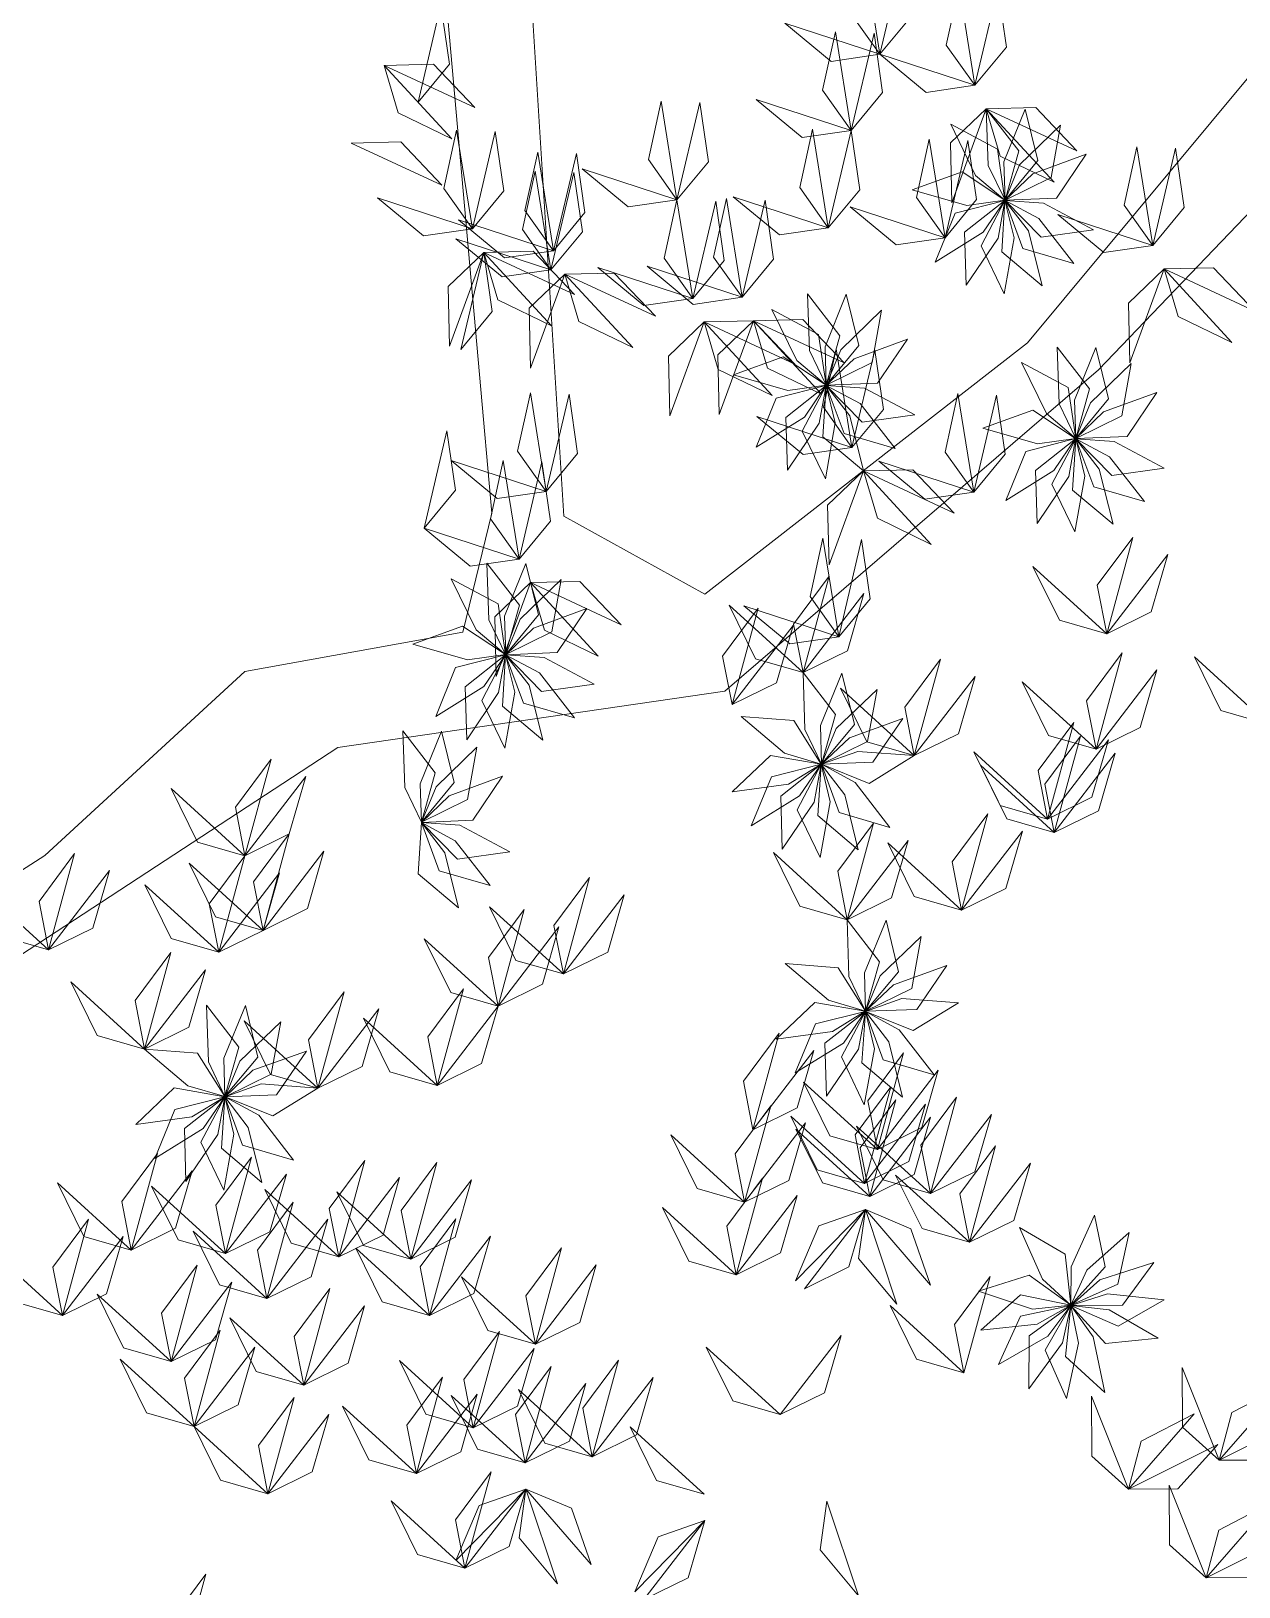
# Model space of a CAD drawing. Header units: inches. Extents: x -422522 to 22891, y -2973 to 414515.
# Drawn here: x 11318.1 to 11390.6, y 11036.6 to 11130 of the extents above; entities that cross this region are included whole.
import ezdxf

# ---------------------------------------------------------------- set-up
doc = ezdxf.new("R2010")
doc.units = ezdxf.units.IN
doc.header["$MEASUREMENT"] = 0
doc.layers.add('ARREDAMENTO', color=8, linetype='Continuous', lineweight=18)

msp = doc.modelspace()

# ---------------------------------------------------------------- linework, layer by layer
at = {"layer": 'ARREDAMENTO', "linetype": 'Continuous', "lineweight": 0}
for points in [[(11397.602, 11134.964), (11377.871, 11111.241), (11358.495, 11096.162), (11350.029, 11100.838), (11347.419, 11142.791)], [(11342.743, 11134.325), (11345.707, 11101.015), (11343.972, 11093.871), (11330.889, 11091.521), (11318.893, 11080.468), (11304.074, 11070.975), (11295.49, 11072.769), (11282.147, 11099.289), (11285.854, 11119.339), (11293.765, 11136.331)], [(11404.346, 11017.806), (11378.18, 11013.105), (11345.839, 10998.557), (11320.347, 10975.071), (11311.822, 10978.306), (11311.325, 11001.414), (11306.448, 11023.259), (11301.689, 11047.984), (11306.66, 11063.654), (11315.716, 11073.384), (11336.474, 11086.963), (11359.7, 11090.341), (11382.134, 11109.623), (11404.745, 11133.228)]]:
    msp.add_lwpolyline(points, dxfattribs=at)
at = {"layer": 'ARREDAMENTO', "lineweight": 0}
for points in [[(11369.008, 11128.562), (11367.291, 11130.979), (11368.059, 11134.484), (11369.008, 11128.562)], [(11369.008, 11128.562), (11370.895, 11130.848), (11370.383, 11134.4), (11369.008, 11128.562)], [(11374.71, 11126.701), (11372.993, 11129.118), (11373.761, 11132.624), (11374.71, 11126.701)], [(11374.71, 11126.701), (11376.597, 11128.987), (11376.085, 11132.539), (11374.71, 11126.701)], [(11341.287, 11125.692), (11343.174, 11127.979), (11342.662, 11131.531), (11341.287, 11125.692)], [(11369.008, 11128.562), (11366.074, 11128.139), (11363.306, 11130.423), (11369.008, 11128.562)], [(11367.283, 11123.984), (11365.567, 11126.401), (11366.335, 11129.906), (11367.283, 11123.984)], [(11367.283, 11123.984), (11369.17, 11126.27), (11368.658, 11129.822), (11367.283, 11123.984)], [(11374.71, 11126.701), (11371.775, 11126.278), (11369.008, 11128.562), (11374.71, 11126.701)], [(11339.252, 11127.895), (11342.216, 11127.966), (11344.692, 11125.368), (11339.252, 11127.895)], [(11339.252, 11127.895), (11340.091, 11125.052), (11343.322, 11123.49), (11339.252, 11127.895)], [(11356.828, 11119.831), (11355.112, 11122.248), (11355.88, 11125.753), (11356.828, 11119.831)], [(11356.828, 11119.831), (11358.716, 11122.117), (11358.204, 11125.669), (11356.828, 11119.831)], [(11367.283, 11123.984), (11364.349, 11123.56), (11361.581, 11125.844), (11367.283, 11123.984)], [(11375.395, 11125.291), (11373.249, 11123.246), (11373.334, 11119.658), (11375.395, 11125.291)], [(11375.395, 11125.291), (11378.358, 11125.362), (11380.834, 11122.764), (11375.395, 11125.291)], [(11375.395, 11125.291), (11375.514, 11121.885), (11376.518, 11119.808), (11377.347, 11122.779), (11375.395, 11125.291)], [(11375.395, 11125.291), (11376.234, 11122.448), (11379.465, 11120.885), (11375.395, 11125.291)], [(11377.725, 11125.272), (11376.449, 11122.112), (11376.521, 11119.806), (11378.487, 11122.183), (11377.725, 11125.272)], [(11344.544, 11118.085), (11342.827, 11120.502), (11343.596, 11124.007), (11344.544, 11118.085)], [(11344.544, 11118.085), (11346.431, 11120.371), (11345.919, 11123.923), (11344.544, 11118.085)], [(11365.908, 11118.146), (11364.192, 11120.563), (11364.96, 11124.068), (11365.908, 11118.146)], [(11365.908, 11118.146), (11367.795, 11120.432), (11367.283, 11123.984), (11365.908, 11118.146)], [(11373.258, 11124.36), (11374.752, 11121.297), (11376.514, 11119.808), (11376.064, 11122.86), (11373.258, 11124.36)], [(11379.847, 11124.307), (11377.395, 11121.939), (11376.523, 11119.803), (11379.286, 11121.175), (11379.847, 11124.307)], [(11337.279, 11123.236), (11340.242, 11123.307), (11342.718, 11120.709), (11337.279, 11123.236)], [(11372.919, 11117.557), (11371.203, 11119.974), (11371.971, 11123.479), (11372.919, 11117.557)], [(11372.919, 11117.557), (11374.806, 11119.843), (11374.295, 11123.395), (11372.919, 11117.557)], [(11385.383, 11117.09), (11383.667, 11119.507), (11384.435, 11123.012), (11385.383, 11117.09)], [(11385.383, 11117.09), (11387.27, 11119.376), (11386.758, 11122.928), (11385.383, 11117.09)], [(11349.417, 11116.776), (11347.701, 11119.193), (11348.469, 11122.699), (11349.417, 11116.776)], [(11349.417, 11116.776), (11351.304, 11119.062), (11350.792, 11122.614), (11349.417, 11116.776)], [(11381.392, 11122.562), (11378.189, 11121.396), (11376.524, 11119.8), (11379.606, 11119.929), (11381.392, 11122.562)], [(11349.261, 11115.624), (11347.545, 11118.041), (11348.313, 11121.547), (11349.261, 11115.624)], [(11349.261, 11115.624), (11351.148, 11117.911), (11350.636, 11121.463), (11349.261, 11115.624)], [(11356.828, 11119.831), (11353.894, 11119.408), (11351.127, 11121.692), (11356.828, 11119.831)], [(11370.946, 11120.431), (11374.223, 11119.491), (11376.508, 11119.804), (11373.939, 11121.511), (11370.946, 11120.431)], [(11344.544, 11118.085), (11341.61, 11117.662), (11338.842, 11119.946), (11344.544, 11118.085)], [(11357.777, 11113.908), (11356.06, 11116.325), (11356.828, 11119.831), (11357.777, 11113.908)], [(11357.777, 11113.908), (11359.664, 11116.195), (11359.152, 11119.747), (11357.777, 11113.908)], [(11360.74, 11113.979), (11359.024, 11116.396), (11359.792, 11119.901), (11360.74, 11113.979)], [(11365.908, 11118.146), (11362.974, 11117.722), (11360.206, 11120.006), (11365.908, 11118.146)], [(11360.74, 11113.979), (11362.628, 11116.265), (11362.116, 11119.817), (11360.74, 11113.979)], [(11372.919, 11117.557), (11369.985, 11117.133), (11367.217, 11119.417), (11372.919, 11117.557)], [(11372.32, 11116.083), (11375.21, 11117.889), (11376.507, 11119.797), (11373.519, 11119.03), (11372.32, 11116.083)], [(11374.194, 11114.698), (11376.1, 11117.524), (11376.508, 11119.794), (11374.091, 11117.878), (11374.194, 11114.698)], [(11376.47, 11114.195), (11377.061, 11117.551), (11376.511, 11119.791), (11375.082, 11117.058), (11376.47, 11114.195)], [(11378.753, 11114.661), (11377.929, 11117.968), (11376.515, 11119.79), (11376.321, 11116.712), (11378.753, 11114.661)], [(11380.65, 11116.015), (11378.551, 11118.701), (11376.519, 11119.791), (11377.593, 11116.9), (11380.65, 11116.015)], [(11381.832, 11118.024), (11378.822, 11119.624), (11376.522, 11119.793), (11378.68, 11117.589), (11381.832, 11118.024)], [(11349.417, 11116.776), (11346.483, 11116.353), (11343.715, 11118.637), (11349.417, 11116.776)], [(11385.383, 11117.09), (11382.449, 11116.667), (11379.681, 11118.951), (11385.383, 11117.09)], [(11349.261, 11115.624), (11346.327, 11115.201), (11343.559, 11117.485), (11349.261, 11115.624)], [(11345.229, 11116.675), (11343.083, 11114.63), (11343.168, 11111.042), (11345.229, 11116.675)], [(11343.854, 11110.837), (11345.741, 11113.123), (11345.229, 11116.675), (11343.854, 11110.837)], [(11345.229, 11116.675), (11348.193, 11116.745), (11350.669, 11114.148), (11345.229, 11116.675)], [(11345.229, 11116.675), (11346.068, 11113.832), (11349.299, 11112.269), (11345.229, 11116.675)], [(11350.102, 11115.366), (11353.066, 11115.436), (11355.542, 11112.839), (11350.102, 11115.366)], [(11357.777, 11113.908), (11354.843, 11113.485), (11352.075, 11115.769), (11357.777, 11113.908)], [(11360.74, 11113.979), (11357.806, 11113.556), (11355.039, 11115.84), (11360.74, 11113.979)], [(11386.068, 11115.68), (11383.922, 11113.635), (11384.007, 11110.047), (11386.068, 11115.68)], [(11386.068, 11115.68), (11389.032, 11115.75), (11391.508, 11113.153), (11386.068, 11115.68)], [(11386.068, 11115.68), (11386.908, 11112.836), (11390.138, 11111.274), (11386.068, 11115.68)], [(11350.102, 11115.366), (11347.956, 11113.321), (11348.041, 11109.733), (11350.102, 11115.366)], [(11350.102, 11115.366), (11350.941, 11112.523), (11354.172, 11110.96), (11350.102, 11115.366)], [(11364.659, 11114.187), (11364.778, 11110.781), (11365.782, 11108.704), (11366.612, 11111.675), (11364.659, 11114.187)], [(11366.989, 11114.168), (11365.713, 11111.008), (11365.785, 11108.702), (11367.751, 11111.079), (11366.989, 11114.168)], [(11361.426, 11112.569), (11364.389, 11112.639), (11366.865, 11110.042), (11361.426, 11112.569)], [(11362.522, 11113.256), (11364.016, 11110.193), (11365.778, 11108.704), (11365.328, 11111.755), (11362.522, 11113.256)], [(11369.111, 11113.203), (11366.659, 11110.835), (11365.787, 11108.699), (11368.55, 11110.07), (11369.111, 11113.203)], [(11358.462, 11112.498), (11356.316, 11110.453), (11356.401, 11106.866), (11358.462, 11112.498)], [(11358.462, 11112.498), (11361.426, 11112.569), (11363.902, 11109.971), (11358.462, 11112.498)], [(11358.462, 11112.498), (11359.301, 11109.655), (11362.532, 11108.092), (11358.462, 11112.498)], [(11361.426, 11112.569), (11359.28, 11110.524), (11359.365, 11106.936), (11361.426, 11112.569)], [(11361.426, 11112.569), (11362.265, 11109.726), (11365.495, 11108.163), (11361.426, 11112.569)], [(11367.332, 11104.967), (11365.616, 11107.384), (11366.384, 11110.889), (11367.332, 11104.967)], [(11370.656, 11111.458), (11367.453, 11110.292), (11365.788, 11108.696), (11368.87, 11108.825), (11370.656, 11111.458)], [(11367.332, 11104.967), (11369.219, 11107.253), (11368.707, 11110.805), (11367.332, 11104.967)], [(11379.641, 11110.99), (11379.76, 11107.583), (11380.764, 11105.507), (11381.594, 11108.477), (11379.641, 11110.99)], [(11381.972, 11110.971), (11380.695, 11107.81), (11380.768, 11105.505), (11382.734, 11107.881), (11381.972, 11110.971)], [(11360.21, 11109.326), (11363.487, 11108.387), (11365.772, 11108.7), (11363.203, 11110.407), (11360.21, 11109.326)], [(11377.505, 11110.059), (11378.999, 11106.996), (11380.761, 11105.507), (11380.31, 11108.558), (11377.505, 11110.059)], [(11384.093, 11110.006), (11381.642, 11107.638), (11380.77, 11105.502), (11383.533, 11106.873), (11384.093, 11110.006)], [(11348.978, 11102.325), (11347.262, 11104.742), (11348.03, 11108.247), (11348.978, 11102.325)], [(11348.978, 11102.325), (11350.865, 11104.611), (11350.353, 11108.163), (11348.978, 11102.325)], [(11361.584, 11104.979), (11364.474, 11106.785), (11365.771, 11108.693), (11362.783, 11107.926), (11361.584, 11104.979)], [(11363.458, 11103.594), (11365.364, 11106.419), (11365.772, 11108.69), (11363.355, 11106.774), (11363.458, 11103.594)], [(11365.734, 11103.09), (11366.326, 11106.447), (11365.775, 11108.687), (11364.346, 11105.954), (11365.734, 11103.09)], [(11368.017, 11103.556), (11367.193, 11106.864), (11365.779, 11108.686), (11365.585, 11105.608), (11368.017, 11103.556)], [(11369.914, 11104.911), (11367.815, 11107.597), (11365.783, 11108.687), (11366.858, 11105.796), (11369.914, 11104.911)], [(11371.096, 11106.92), (11368.086, 11108.52), (11365.786, 11108.689), (11367.944, 11106.485), (11371.096, 11106.92)], [(11374.637, 11102.276), (11372.921, 11104.693), (11373.689, 11108.198), (11374.637, 11102.276)], [(11374.637, 11102.276), (11376.524, 11104.562), (11376.012, 11108.114), (11374.637, 11102.276)], [(11385.639, 11108.261), (11382.436, 11107.095), (11380.771, 11105.498), (11383.853, 11105.627), (11385.639, 11108.261)], [(11375.193, 11106.129), (11378.469, 11105.19), (11380.755, 11105.503), (11378.185, 11107.21), (11375.193, 11106.129)], [(11367.332, 11104.967), (11364.398, 11104.543), (11361.63, 11106.828), (11367.332, 11104.967)], [(11341.645, 11100.123), (11343.532, 11102.41), (11343.02, 11105.962), (11341.645, 11100.123)], [(11376.566, 11101.782), (11379.457, 11103.588), (11380.753, 11105.496), (11377.766, 11104.729), (11376.566, 11101.782)], [(11378.441, 11100.396), (11380.346, 11103.222), (11380.755, 11105.492), (11378.338, 11103.577), (11378.441, 11100.396)], [(11380.716, 11099.893), (11381.308, 11103.25), (11380.758, 11105.49), (11379.329, 11102.757), (11380.716, 11099.893)], [(11383, 11100.359), (11382.175, 11103.666), (11380.761, 11105.489), (11380.568, 11102.411), (11383, 11100.359)], [(11384.897, 11101.714), (11382.798, 11104.4), (11380.765, 11105.49), (11381.84, 11102.599), (11384.897, 11101.714)], [(11386.078, 11103.723), (11383.069, 11105.323), (11380.768, 11105.492), (11382.926, 11103.288), (11386.078, 11103.723)], [(11348.978, 11102.325), (11346.044, 11101.902), (11343.276, 11104.186), (11348.978, 11102.325)], [(11347.347, 11098.263), (11345.631, 11100.68), (11346.399, 11104.185), (11347.347, 11098.263)], [(11347.347, 11098.263), (11349.234, 11100.549), (11348.722, 11104.101), (11347.347, 11098.263)], [(11368.017, 11103.556), (11365.871, 11101.511), (11365.956, 11097.924), (11368.017, 11103.556)], [(11368.017, 11103.556), (11370.981, 11103.627), (11373.457, 11101.029), (11368.017, 11103.556)], [(11368.017, 11103.556), (11368.857, 11100.713), (11372.087, 11099.151), (11368.017, 11103.556)], [(11374.637, 11102.276), (11371.703, 11101.853), (11368.935, 11104.137), (11374.637, 11102.276)], [(11347.347, 11098.263), (11344.413, 11097.839), (11341.645, 11100.123), (11347.347, 11098.263)], [(11366.533, 11093.597), (11364.817, 11096.014), (11365.585, 11099.52), (11366.533, 11093.597)], [(11382.629, 11093.783), (11382.058, 11096.692), (11384.199, 11099.572), (11382.629, 11093.783)], [(11366.533, 11093.597), (11368.42, 11095.884), (11367.908, 11099.436), (11366.533, 11093.597)], [(11345.418, 11098.02), (11345.538, 11094.614), (11346.542, 11092.537), (11347.371, 11095.508), (11345.418, 11098.02)], [(11347.749, 11098.001), (11346.472, 11094.841), (11346.545, 11092.535), (11348.511, 11094.912), (11347.749, 11098.001)], [(11382.629, 11093.783), (11379.781, 11094.603), (11378.196, 11097.823), (11382.629, 11093.783)], [(11382.629, 11093.783), (11385.289, 11095.092), (11386.282, 11098.541), (11382.629, 11093.783)], [(11343.282, 11097.089), (11344.776, 11094.026), (11346.538, 11092.537), (11346.087, 11095.589), (11343.282, 11097.089)], [(11348.032, 11096.852), (11345.886, 11094.807), (11345.971, 11091.22), (11348.032, 11096.852)], [(11349.87, 11097.036), (11347.419, 11094.668), (11346.547, 11092.532), (11349.31, 11093.904), (11349.87, 11097.036)], [(11348.032, 11096.852), (11350.996, 11096.923), (11353.472, 11094.325), (11348.032, 11096.852)], [(11348.032, 11096.852), (11348.872, 11094.009), (11352.102, 11092.447), (11348.032, 11096.852)], [(11364.397, 11091.453), (11363.825, 11094.362), (11365.966, 11097.242), (11364.397, 11091.453)], [(11364.397, 11091.453), (11367.056, 11092.762), (11368.049, 11096.211), (11364.397, 11091.453)], [(11351.416, 11095.291), (11348.213, 11094.125), (11346.548, 11092.529), (11349.63, 11092.658), (11351.416, 11095.291)], [(11360.14, 11089.529), (11359.568, 11092.438), (11361.709, 11095.318), (11360.14, 11089.529)], [(11364.397, 11091.453), (11361.548, 11092.273), (11359.963, 11095.493), (11364.397, 11091.453)], [(11366.533, 11093.597), (11363.599, 11093.174), (11360.831, 11095.458), (11366.533, 11093.597)], [(11340.97, 11093.16), (11344.246, 11092.22), (11346.532, 11092.533), (11343.963, 11094.24), (11340.97, 11093.16)], [(11360.14, 11089.529), (11362.799, 11090.838), (11363.792, 11094.287), (11360.14, 11089.529)], [(11342.343, 11088.812), (11345.234, 11090.618), (11346.53, 11092.526), (11343.543, 11091.759), (11342.343, 11088.812)], [(11344.218, 11087.427), (11346.124, 11090.253), (11346.532, 11092.523), (11344.115, 11090.607), (11344.218, 11087.427)], [(11346.493, 11086.924), (11347.085, 11090.28), (11346.535, 11092.52), (11345.106, 11089.787), (11346.493, 11086.924)], [(11348.777, 11087.39), (11347.952, 11090.697), (11346.539, 11092.519), (11346.345, 11089.441), (11348.777, 11087.39)], [(11350.674, 11088.744), (11348.575, 11091.43), (11346.542, 11092.52), (11347.617, 11089.629), (11350.674, 11088.744)], [(11351.855, 11090.753), (11348.846, 11092.353), (11346.545, 11092.522), (11348.703, 11090.318), (11351.855, 11090.753)], [(11371.073, 11086.471), (11370.501, 11089.38), (11372.642, 11092.26), (11371.073, 11086.471)], [(11381.979, 11086.853), (11381.408, 11089.761), (11383.548, 11092.642), (11381.979, 11086.853)], [(11392.322, 11088.353), (11389.474, 11089.172), (11387.889, 11092.392), (11392.322, 11088.353)], [(11364.397, 11091.453), (11364.5, 11088.047), (11365.494, 11085.965), (11366.338, 11088.932), (11364.397, 11091.453)], [(11366.727, 11091.424), (11365.436, 11088.269), (11365.498, 11085.964), (11367.475, 11088.331), (11366.727, 11091.424)], [(11371.073, 11086.471), (11373.733, 11087.78), (11374.726, 11091.229), (11371.073, 11086.471)], [(11381.979, 11086.853), (11384.639, 11088.161), (11385.632, 11091.61), (11381.979, 11086.853)], [(11368.844, 11090.449), (11366.381, 11088.092), (11365.5, 11085.961), (11368.269, 11087.319), (11368.844, 11090.449)], [(11371.073, 11086.471), (11368.224, 11087.291), (11366.64, 11090.511), (11371.073, 11086.471)], [(11381.979, 11086.853), (11379.13, 11087.673), (11377.546, 11090.892), (11381.979, 11086.853)], [(11360.674, 11088.821), (11363.275, 11086.618), (11365.487, 11085.964), (11363.847, 11088.576), (11360.674, 11088.821)], [(11370.381, 11088.697), (11367.173, 11087.546), (11365.501, 11085.957), (11368.583, 11086.072), (11370.381, 11088.697)], [(11379.074, 11082.664), (11378.503, 11085.573), (11380.644, 11088.453), (11379.074, 11082.664)], [(11340.363, 11087.957), (11340.482, 11084.55), (11341.486, 11082.473), (11342.316, 11085.444), (11340.363, 11087.957)], [(11342.693, 11087.938), (11341.417, 11084.777), (11341.489, 11082.472), (11343.456, 11084.848), (11342.693, 11087.938)], [(11379.477, 11081.858), (11378.905, 11084.766), (11381.046, 11087.646), (11379.477, 11081.858)], [(11379.074, 11082.664), (11381.734, 11083.973), (11382.727, 11087.421), (11379.074, 11082.664)], [(11344.815, 11086.972), (11342.363, 11084.604), (11341.492, 11082.469), (11344.254, 11083.84), (11344.815, 11086.972)], [(11360.14, 11084.293), (11363.517, 11084.752), (11365.483, 11085.958), (11362.444, 11086.487), (11360.14, 11084.293)], [(11371.073, 11086.471), (11367.674, 11086.725), (11365.5, 11085.953), (11368.363, 11084.804), (11371.073, 11086.471)], [(11379.074, 11082.664), (11376.226, 11083.484), (11374.641, 11086.703), (11379.074, 11082.664)], [(11379.477, 11081.858), (11382.137, 11083.166), (11383.129, 11086.615), (11379.477, 11081.858)], [(11330.894, 11080.464), (11330.323, 11083.373), (11332.464, 11086.253), (11330.894, 11080.464)], [(11361.279, 11082.26), (11364.178, 11084.053), (11365.483, 11085.954), (11362.492, 11085.201), (11361.279, 11082.26)], [(11363.147, 11080.866), (11365.066, 11083.683), (11365.485, 11085.951), (11363.059, 11084.047), (11363.147, 11080.866)], [(11365.42, 11080.352), (11366.027, 11083.706), (11365.488, 11085.949), (11364.046, 11083.222), (11365.42, 11080.352)], [(11367.706, 11080.808), (11366.897, 11084.119), (11365.491, 11085.948), (11365.283, 11082.87), (11367.706, 11080.808)], [(11369.609, 11082.153), (11367.523, 11084.849), (11365.495, 11085.948), (11366.556, 11083.052), (11369.609, 11082.153)], [(11379.477, 11081.858), (11376.628, 11082.677), (11375.043, 11085.897), (11379.477, 11081.858)], [(11330.894, 11080.464), (11333.554, 11081.773), (11334.547, 11085.221), (11330.894, 11080.464)], [(11346.36, 11085.228), (11343.157, 11084.062), (11341.493, 11082.465), (11344.574, 11082.594), (11346.36, 11085.228)], [(11330.894, 11080.464), (11328.046, 11081.284), (11326.461, 11084.504), (11330.894, 11080.464)], [(11373.912, 11077.187), (11373.34, 11080.096), (11375.481, 11082.976), (11373.912, 11077.187)], [(11343.721, 11077.326), (11342.897, 11080.633), (11341.483, 11082.456), (11341.289, 11079.377), (11343.721, 11077.326)], [(11345.618, 11078.681), (11343.52, 11081.366), (11341.487, 11082.456), (11342.562, 11079.565), (11345.618, 11078.681)], [(11346.8, 11080.689), (11343.79, 11082.289), (11341.49, 11082.458), (11343.648, 11080.254), (11346.8, 11080.689)], [(11367.044, 11076.621), (11366.473, 11079.53), (11368.614, 11082.41), (11367.044, 11076.621)], [(11373.912, 11077.187), (11376.572, 11078.496), (11377.565, 11081.944), (11373.912, 11077.187)], [(11331.985, 11075.984), (11331.414, 11078.893), (11333.554, 11081.773), (11331.985, 11075.984)], [(11367.044, 11076.621), (11369.704, 11077.93), (11370.697, 11081.379), (11367.044, 11076.621)], [(11373.912, 11077.187), (11371.063, 11078.007), (11369.478, 11081.227), (11373.912, 11077.187)], [(11319.104, 11074.812), (11318.533, 11077.721), (11320.673, 11080.601), (11319.104, 11074.812)], [(11331.985, 11075.984), (11329.136, 11076.804), (11327.552, 11080.023), (11331.985, 11075.984)], [(11329.325, 11074.675), (11328.754, 11077.584), (11330.894, 11080.464), (11329.325, 11074.675)], [(11331.985, 11075.984), (11334.645, 11077.293), (11335.638, 11080.741), (11331.985, 11075.984)], [(11367.044, 11076.621), (11364.196, 11077.441), (11362.611, 11080.661), (11367.044, 11076.621)], [(11319.104, 11074.812), (11321.764, 11076.121), (11322.757, 11079.57), (11319.104, 11074.812)], [(11329.325, 11074.675), (11331.985, 11075.984), (11332.978, 11079.432), (11329.325, 11074.675)], [(11350.008, 11073.364), (11349.437, 11076.272), (11351.577, 11079.153), (11350.008, 11073.364)], [(11319.104, 11074.812), (11316.255, 11075.632), (11314.671, 11078.852), (11319.104, 11074.812)], [(11329.325, 11074.675), (11326.476, 11075.495), (11324.892, 11078.715), (11329.325, 11074.675)], [(11350.008, 11073.364), (11352.668, 11074.672), (11353.661, 11078.121), (11350.008, 11073.364)], [(11346.092, 11071.437), (11345.52, 11074.345), (11347.661, 11077.226), (11346.092, 11071.437)], [(11350.008, 11073.364), (11347.159, 11074.184), (11345.575, 11077.403), (11350.008, 11073.364)], [(11346.092, 11071.437), (11348.752, 11072.745), (11349.745, 11076.194), (11346.092, 11071.437)], [(11367.044, 11076.621), (11367.148, 11073.215), (11368.142, 11071.133), (11368.985, 11074.1), (11367.044, 11076.621)], [(11369.375, 11076.592), (11368.084, 11073.437), (11368.145, 11071.131), (11370.123, 11073.499), (11369.375, 11076.592)], [(11346.092, 11071.437), (11343.243, 11072.256), (11341.658, 11075.476), (11346.092, 11071.437)], [(11371.492, 11075.617), (11369.029, 11073.26), (11368.148, 11071.129), (11370.917, 11072.487), (11371.492, 11075.617)], [(11324.873, 11068.861), (11324.302, 11071.769), (11326.442, 11074.65), (11324.873, 11068.861)], [(11324.873, 11068.861), (11327.533, 11070.169), (11328.526, 11073.618), (11324.873, 11068.861)], [(11363.322, 11073.989), (11365.923, 11071.786), (11368.135, 11071.132), (11366.494, 11073.744), (11363.322, 11073.989)], [(11373.029, 11073.865), (11369.821, 11072.714), (11368.149, 11071.125), (11371.231, 11071.24), (11373.029, 11073.865)], [(11324.873, 11068.861), (11322.024, 11069.681), (11320.44, 11072.9), (11324.873, 11068.861)], [(11342.439, 11066.679), (11341.867, 11069.588), (11344.008, 11072.468), (11342.439, 11066.679)], [(11335.272, 11066.511), (11334.701, 11069.42), (11336.841, 11072.3), (11335.272, 11066.511)], [(11362.787, 11069.461), (11366.165, 11069.92), (11368.131, 11071.126), (11365.092, 11071.655), (11362.787, 11069.461)], [(11373.721, 11071.639), (11370.322, 11071.893), (11368.148, 11071.121), (11371.01, 11069.972), (11373.721, 11071.639)], [(11328.596, 11071.493), (11328.699, 11068.086), (11329.693, 11066.005), (11330.537, 11068.972), (11328.596, 11071.493)], [(11330.926, 11071.464), (11329.635, 11068.309), (11329.697, 11066.003), (11331.674, 11068.371), (11330.926, 11071.464)], [(11335.272, 11066.511), (11337.932, 11067.82), (11338.925, 11071.268), (11335.272, 11066.511)], [(11342.439, 11066.679), (11339.59, 11067.499), (11338.005, 11070.719), (11342.439, 11066.679)], [(11342.439, 11066.679), (11345.099, 11067.988), (11346.092, 11071.437), (11342.439, 11066.679)], [(11363.927, 11067.428), (11366.826, 11069.221), (11368.131, 11071.122), (11365.14, 11070.369), (11363.927, 11067.428)], [(11365.795, 11066.034), (11367.714, 11068.851), (11368.133, 11071.119), (11365.706, 11069.215), (11365.795, 11066.034)], [(11368.068, 11065.52), (11368.675, 11068.874), (11368.135, 11071.117), (11366.694, 11068.39), (11368.068, 11065.52)], [(11370.354, 11065.976), (11369.544, 11069.287), (11368.139, 11071.116), (11367.931, 11068.038), (11370.354, 11065.976)], [(11372.257, 11067.321), (11370.171, 11070.017), (11368.143, 11071.116), (11369.204, 11068.22), (11372.257, 11067.321)], [(11333.043, 11070.489), (11330.58, 11068.132), (11329.699, 11066), (11332.468, 11067.359), (11333.043, 11070.489)], [(11335.272, 11066.511), (11332.423, 11067.331), (11330.839, 11070.551), (11335.272, 11066.511)], [(11361.387, 11064.016), (11360.816, 11066.924), (11362.956, 11069.805), (11361.387, 11064.016)], [(11324.873, 11068.861), (11327.474, 11066.658), (11329.686, 11066.004), (11328.046, 11068.616), (11324.873, 11068.861)], [(11334.58, 11068.737), (11331.372, 11067.586), (11329.7, 11065.997), (11332.782, 11066.112), (11334.58, 11068.737)], [(11361.387, 11064.016), (11364.047, 11065.324), (11365.04, 11068.773), (11361.387, 11064.016)], [(11368.861, 11062.836), (11368.289, 11065.745), (11370.43, 11068.625), (11368.861, 11062.836)], [(11368.861, 11062.836), (11366.012, 11063.656), (11364.427, 11066.875), (11368.861, 11062.836)], [(11368.861, 11062.836), (11371.52, 11064.144), (11372.513, 11067.593), (11368.861, 11062.836)], [(11324.339, 11064.333), (11327.716, 11064.792), (11329.682, 11065.998), (11326.643, 11066.527), (11324.339, 11064.333)], [(11325.478, 11062.3), (11328.377, 11064.093), (11329.682, 11065.994), (11326.691, 11065.241), (11325.478, 11062.3)], [(11327.346, 11060.906), (11329.265, 11063.723), (11329.684, 11065.991), (11327.258, 11064.086), (11327.346, 11060.906)], [(11329.619, 11060.392), (11330.227, 11063.746), (11329.687, 11065.989), (11328.245, 11063.262), (11329.619, 11060.392)], [(11331.905, 11060.848), (11331.096, 11064.158), (11329.69, 11065.988), (11329.482, 11062.91), (11331.905, 11060.848)], [(11333.808, 11062.193), (11331.722, 11064.889), (11329.694, 11065.988), (11330.756, 11063.092), (11333.808, 11062.193)], [(11335.272, 11066.511), (11331.873, 11066.764), (11329.699, 11065.993), (11332.562, 11064.844), (11335.272, 11066.511)], [(11368.088, 11060.798), (11367.516, 11063.707), (11369.657, 11066.587), (11368.088, 11060.798)], [(11372.044, 11060.183), (11371.473, 11063.091), (11373.614, 11065.972), (11372.044, 11060.183)], [(11360.888, 11059.667), (11360.317, 11062.576), (11362.457, 11065.456), (11360.888, 11059.667)], [(11368.401, 11060.017), (11367.83, 11062.926), (11369.97, 11065.806), (11368.401, 11060.017)], [(11368.088, 11060.798), (11370.747, 11062.107), (11371.74, 11065.555), (11368.088, 11060.798)], [(11360.888, 11059.667), (11363.548, 11060.976), (11364.541, 11064.424), (11360.888, 11059.667)], [(11368.088, 11060.798), (11365.239, 11061.618), (11363.654, 11064.837), (11368.088, 11060.798)], [(11368.401, 11060.017), (11365.552, 11060.837), (11363.968, 11064.057), (11368.401, 11060.017)], [(11372.044, 11060.183), (11369.196, 11061.003), (11367.611, 11064.222), (11372.044, 11060.183)], [(11368.401, 11060.017), (11371.061, 11061.326), (11372.054, 11064.775), (11368.401, 11060.017)], [(11372.044, 11060.183), (11374.704, 11061.491), (11375.697, 11064.94), (11372.044, 11060.183)], [(11360.888, 11059.667), (11358.039, 11060.487), (11356.455, 11063.706), (11360.888, 11059.667)], [(11324.074, 11056.792), (11323.502, 11059.701), (11325.643, 11062.581), (11324.074, 11056.792)], [(11329.728, 11056.589), (11329.157, 11059.498), (11331.298, 11062.378), (11329.728, 11056.589)], [(11336.526, 11056.387), (11335.955, 11059.295), (11338.095, 11062.176), (11336.526, 11056.387)], [(11374.386, 11057.261), (11373.814, 11060.17), (11375.955, 11063.05), (11374.386, 11057.261)], [(11324.074, 11056.792), (11326.734, 11058.101), (11327.727, 11061.549), (11324.074, 11056.792)], [(11329.728, 11056.589), (11332.388, 11057.898), (11333.381, 11061.346), (11329.728, 11056.589)], [(11340.85, 11056.258), (11340.279, 11059.167), (11342.42, 11062.047), (11340.85, 11056.258)], [(11374.386, 11057.261), (11371.537, 11058.081), (11369.952, 11061.3), (11374.386, 11057.261)], [(11374.386, 11057.261), (11377.046, 11058.57), (11378.039, 11062.018), (11374.386, 11057.261)], [(11324.074, 11056.792), (11321.225, 11057.612), (11319.64, 11060.832), (11324.074, 11056.792)], [(11329.728, 11056.589), (11326.88, 11057.409), (11325.295, 11060.629), (11329.728, 11056.589)], [(11336.526, 11056.387), (11333.677, 11057.206), (11332.093, 11060.426), (11336.526, 11056.387)], [(11336.526, 11056.387), (11339.186, 11057.695), (11340.179, 11061.144), (11336.526, 11056.387)], [(11340.85, 11056.258), (11343.51, 11057.567), (11344.503, 11061.015), (11340.85, 11056.258)], [(11360.389, 11055.318), (11359.818, 11058.227), (11361.959, 11061.107), (11360.389, 11055.318)], [(11332.217, 11053.885), (11331.646, 11056.794), (11333.786, 11059.674), (11332.217, 11053.885)], [(11340.85, 11056.258), (11338.002, 11057.078), (11336.417, 11060.297), (11340.85, 11056.258)], [(11360.389, 11055.318), (11363.049, 11056.627), (11364.042, 11060.075), (11360.389, 11055.318)], [(11319.934, 11052.862), (11319.363, 11055.77), (11321.503, 11058.651), (11319.934, 11052.862)], [(11332.217, 11053.885), (11334.877, 11055.194), (11335.87, 11058.643), (11332.217, 11053.885)], [(11341.976, 11052.872), (11341.405, 11055.781), (11343.545, 11058.661), (11341.976, 11052.872)], [(11360.389, 11055.318), (11357.541, 11056.138), (11355.956, 11059.357), (11360.389, 11055.318)], [(11368.133, 11059.231), (11365.336, 11058.248), (11363.939, 11054.943), (11368.133, 11059.231)], [(11364.48, 11054.473), (11367.14, 11055.782), (11368.133, 11059.231), (11364.48, 11054.473)], [(11368.133, 11059.231), (11367.73, 11056.294), (11370.032, 11053.542), (11368.133, 11059.231)], [(11368.133, 11059.231), (11370.863, 11058.077), (11372.053, 11054.691), (11368.133, 11059.231)], [(11381.888, 11058.899), (11380.491, 11055.79), (11380.475, 11053.483), (11382.531, 11055.783), (11381.888, 11058.899)], [(11319.934, 11052.862), (11322.594, 11054.17), (11323.587, 11057.619), (11319.934, 11052.862)], [(11332.217, 11053.885), (11329.368, 11054.705), (11327.784, 11057.925), (11332.217, 11053.885)], [(11341.976, 11052.872), (11344.636, 11054.181), (11345.629, 11057.629), (11341.976, 11052.872)], [(11377.389, 11058.159), (11378.765, 11055.04), (11380.468, 11053.485), (11380.135, 11056.552), (11377.389, 11058.159)], [(11383.97, 11057.853), (11381.43, 11055.581), (11380.477, 11053.48), (11383.291, 11054.745), (11383.97, 11057.853)], [(11319.934, 11052.862), (11317.085, 11053.681), (11315.501, 11056.901), (11319.934, 11052.862)], [(11341.976, 11052.872), (11339.127, 11053.692), (11337.543, 11056.911), (11341.976, 11052.872)], [(11348.329, 11051.148), (11347.757, 11054.057), (11349.898, 11056.937), (11348.329, 11051.148)], [(11326.458, 11050.108), (11325.887, 11053.017), (11328.028, 11055.897), (11326.458, 11050.108)], [(11326.458, 11050.108), (11325.887, 11053.017), (11328.028, 11055.897), (11326.458, 11050.108)], [(11348.329, 11051.148), (11350.989, 11052.457), (11351.982, 11055.906), (11348.329, 11051.148)], [(11385.448, 11056.051), (11382.203, 11055.008), (11380.478, 11053.476), (11383.563, 11053.487), (11385.448, 11056.051)], [(11326.458, 11050.108), (11329.118, 11051.417), (11330.111, 11054.865), (11326.458, 11050.108)], [(11326.458, 11050.108), (11329.118, 11051.417), (11330.111, 11054.865), (11326.458, 11050.108)], [(11348.329, 11051.148), (11345.48, 11051.968), (11343.895, 11055.188), (11348.329, 11051.148)], [(11374.05, 11049.423), (11373.478, 11052.331), (11375.619, 11055.212), (11374.05, 11049.423)], [(11374.928, 11054.32), (11378.166, 11053.256), (11380.462, 11053.482), (11377.96, 11055.286), (11374.928, 11054.32)], [(11326.458, 11050.108), (11323.61, 11050.928), (11322.025, 11054.147), (11326.458, 11050.108)], [(11326.458, 11050.108), (11323.61, 11050.928), (11322.025, 11054.147), (11326.458, 11050.108)], [(11334.425, 11048.694), (11333.853, 11051.602), (11335.994, 11054.482), (11334.425, 11048.694)], [(11375.064, 11051.994), (11378.455, 11052.339), (11380.46, 11053.478), (11377.441, 11054.109), (11375.064, 11051.994)], [(11386.064, 11053.803), (11382.676, 11054.17), (11380.477, 11053.473), (11383.3, 11052.228), (11386.064, 11053.803)], [(11334.425, 11048.694), (11337.084, 11050.002), (11338.077, 11053.451), (11334.425, 11048.694)], [(11374.05, 11049.423), (11371.201, 11050.243), (11369.616, 11053.462), (11374.05, 11049.423)], [(11376.134, 11049.923), (11379.092, 11051.618), (11380.46, 11053.474), (11377.446, 11052.822), (11376.134, 11049.923)], [(11377.954, 11048.467), (11379.967, 11051.218), (11380.462, 11053.471), (11377.973, 11051.649), (11377.954, 11048.467)], [(11380.209, 11047.877), (11380.929, 11051.209), (11380.465, 11053.469), (11378.932, 11050.792), (11380.209, 11047.877)], [(11382.509, 11048.256), (11381.811, 11051.592), (11380.468, 11053.467), (11380.157, 11050.399), (11382.509, 11048.256)], [(11385.714, 11051.499), (11382.767, 11053.213), (11380.475, 11053.47), (11382.547, 11051.185), (11385.714, 11051.499)], [(11327.837, 11046.206), (11327.266, 11049.115), (11329.406, 11051.995), (11327.837, 11046.206)], [(11334.425, 11048.694), (11331.576, 11049.513), (11329.991, 11052.733), (11334.425, 11048.694)], [(11344.599, 11046.123), (11344.027, 11049.031), (11346.168, 11051.912), (11344.599, 11046.123)], [(11327.837, 11046.206), (11330.497, 11047.515), (11331.49, 11050.963), (11327.837, 11046.206)], [(11363.021, 11046.918), (11365.68, 11048.227), (11366.673, 11051.675), (11363.021, 11046.918)], [(11327.837, 11046.206), (11324.988, 11047.026), (11323.404, 11050.246), (11327.837, 11046.206)], [(11344.599, 11046.123), (11341.75, 11046.943), (11340.165, 11050.162), (11344.599, 11046.123)], [(11344.599, 11046.123), (11347.259, 11047.431), (11348.252, 11050.88), (11344.599, 11046.123)], [(11351.742, 11044.39), (11351.17, 11047.299), (11353.311, 11050.179), (11351.742, 11044.39)], [(11363.021, 11046.918), (11360.172, 11047.738), (11358.587, 11050.958), (11363.021, 11046.918)], [(11341.187, 11043.385), (11340.616, 11046.294), (11342.756, 11049.174), (11341.187, 11043.385)], [(11347.71, 11044.02), (11347.138, 11046.929), (11349.279, 11049.809), (11347.71, 11044.02)], [(11351.742, 11044.39), (11354.402, 11045.699), (11355.395, 11049.147), (11351.742, 11044.39)], [(11389.366, 11044.175), (11387.163, 11046.158), (11387.145, 11049.746), (11389.366, 11044.175)], [(11351.742, 11044.39), (11348.893, 11045.21), (11347.308, 11048.43), (11351.742, 11044.39)], [(11347.71, 11044.02), (11350.37, 11045.329), (11351.363, 11048.777), (11347.71, 11044.02)], [(11389.366, 11044.175), (11390.124, 11047.041), (11393.309, 11048.695), (11389.366, 11044.175)], [(11332.271, 11042.166), (11331.699, 11045.075), (11333.84, 11047.955), (11332.271, 11042.166)], [(11341.187, 11043.385), (11338.338, 11044.205), (11336.754, 11047.425), (11341.187, 11043.385)], [(11341.187, 11043.385), (11343.847, 11044.694), (11344.84, 11048.143), (11341.187, 11043.385)], [(11347.71, 11044.02), (11344.861, 11044.84), (11343.276, 11048.06), (11347.71, 11044.02)], [(11383.925, 11042.45), (11381.721, 11044.433), (11381.704, 11048.022), (11383.925, 11042.45)], [(11332.271, 11042.166), (11334.931, 11043.475), (11335.924, 11046.924), (11332.271, 11042.166)], [(11383.925, 11042.45), (11384.683, 11045.316), (11387.867, 11046.97), (11383.925, 11042.45)], [(11389.366, 11044.175), (11392.331, 11044.189), (11394.732, 11046.856), (11389.366, 11044.175)], [(11332.271, 11042.166), (11329.422, 11042.986), (11327.837, 11046.206), (11332.271, 11042.166)], [(11358.453, 11042.138), (11355.605, 11042.958), (11354.02, 11046.178), (11358.453, 11042.138)], [(11383.925, 11042.45), (11386.889, 11042.464), (11389.29, 11045.131), (11383.925, 11042.45)], [(11344.102, 11037.696), (11343.531, 11040.604), (11345.671, 11043.485), (11344.102, 11037.696)], [(11388.588, 11037.121), (11386.385, 11039.104), (11386.367, 11042.692), (11388.588, 11037.121)], [(11388.588, 11037.121), (11386.385, 11039.104), (11386.367, 11042.692), (11388.588, 11037.121)], [(11344.102, 11037.696), (11341.253, 11038.515), (11339.669, 11041.735), (11344.102, 11037.696)], [(11347.755, 11042.453), (11344.958, 11041.47), (11343.561, 11038.165), (11347.755, 11042.453)], [(11344.102, 11037.696), (11346.762, 11039.004), (11347.755, 11042.453), (11344.102, 11037.696)], [(11344.102, 11037.696), (11346.762, 11039.004), (11347.755, 11042.453), (11344.102, 11037.696)], [(11347.755, 11042.453), (11347.352, 11039.516), (11349.655, 11036.764), (11347.755, 11042.453)], [(11347.755, 11042.453), (11350.486, 11041.299), (11351.676, 11037.914), (11347.755, 11042.453)], [(11365.824, 11041.731), (11365.421, 11038.794), (11367.723, 11036.042), (11365.824, 11041.731)], [(11388.588, 11037.121), (11389.346, 11039.987), (11392.531, 11041.641), (11388.588, 11037.121)], [(11388.588, 11037.121), (11389.346, 11039.987), (11392.531, 11041.641), (11388.588, 11037.121)], [(11358.498, 11040.571), (11355.702, 11039.589), (11354.305, 11036.283), (11358.498, 11040.571)], [(11354.846, 11035.814), (11357.506, 11037.123), (11358.498, 11040.571), (11354.846, 11035.814)], [(11388.588, 11037.121), (11391.553, 11037.135), (11393.953, 11039.802), (11388.588, 11037.121)], [(11388.588, 11037.121), (11391.553, 11037.135), (11393.953, 11039.802), (11388.588, 11037.121)], [(11326.975, 11031.552), (11326.404, 11034.461), (11328.545, 11037.341), (11326.975, 11031.552)]]:
    msp.add_lwpolyline(points, dxfattribs=at)

doc.saveas('drawing.dxf')
